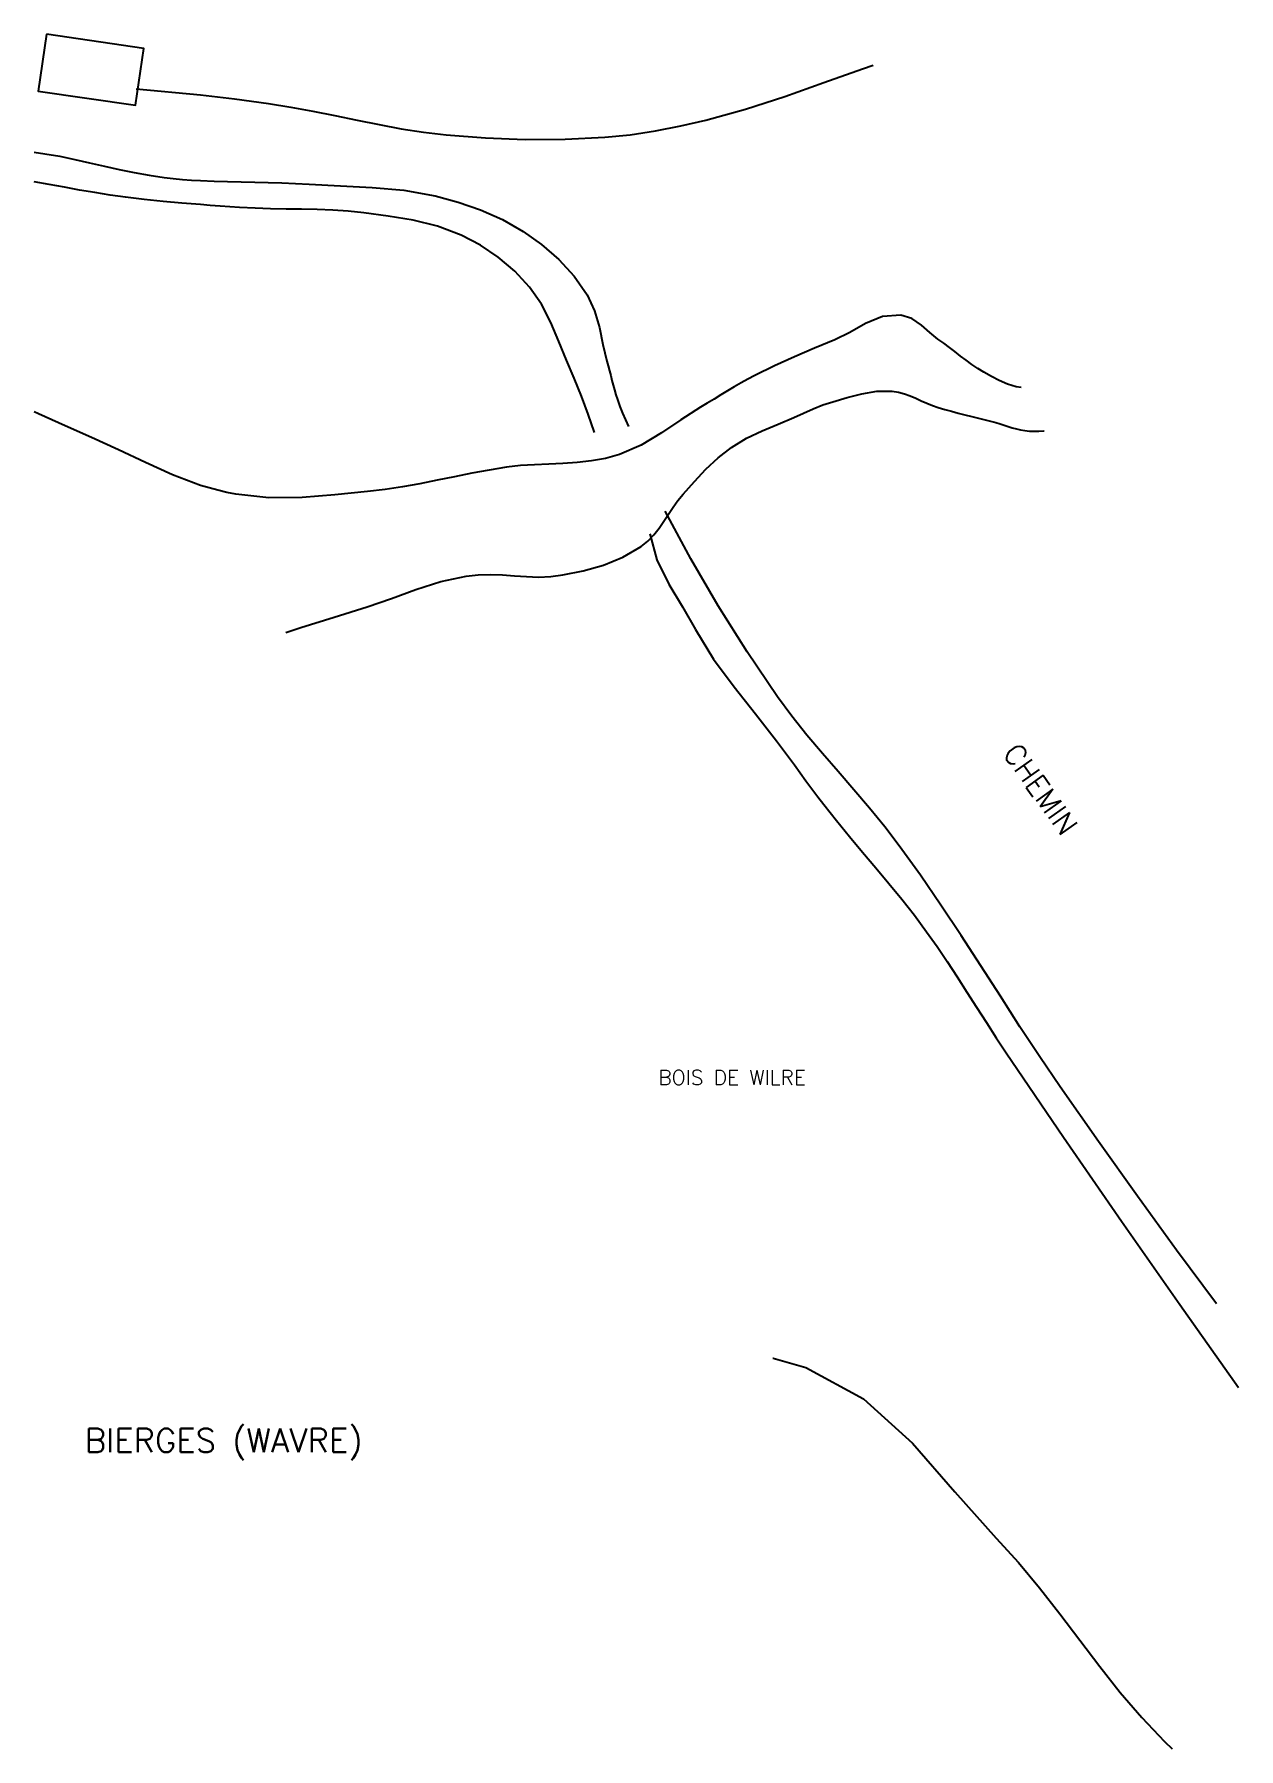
# Model space of a CAD drawing. Header units: millimetres. Extents: x 164000 to 165001, y 157998 to 159001.
# Drawn here: x 164000 to 164101.4, y 158478.2 to 158622.6 of the extents above; entities that cross this region are included whole.
import ezdxf
from ezdxf.enums import TextEntityAlignment as Align

# ---------------------------------------------------------------- set-up
doc = ezdxf.new("R2010")
doc.units = ezdxf.units.MM
for name, color, linetype in [('W0071', 7, 'CONTINUOUS'), ('W0104', 1, 'CONTINUOUS'), ('W0211', 2, 'CONTINUOUS'), ('W0214', 2, 'CONTINUOUS'), ('W0515', 5, 'CONTINUOUS'), ('W0980', 7, 'CONTINUOUS'), ('W0983', 7, 'CONTINUOUS'), ('W0989', 7, 'CONTINUOUS')]:
    doc.layers.add(name, color=color, linetype=linetype)
doc.styles.get("Standard").update_dxf_attribs({"font": 'romans.shx', "width": 0.85})

msp = doc.modelspace()

# ---------------------------------------------------------------- linework, layer by layer
at = {"layer": 'W0071'}
for points in [[(164000, 158612.63), (164000.89, 158612.5), (164002.15, 158612.28), (164003.41, 158612.02), (164004.66, 158611.74), (164005.91, 158611.46), (164007.16, 158611.17), (164008.41, 158610.91), (164009.68, 158610.68), (164010.95, 158610.5), (164011.71, 158610.42), (164012.47, 158610.34), (164013.24, 158610.28), (164014, 158610.24)], [(164014, 158608.21), (164012.42, 158608.34), (164010.84, 158608.48), (164009.26, 158608.65), (164007.68, 158608.83), (164006.39, 158609.01), (164005.1, 158609.22), (164003.82, 158609.44), (164002.54, 158609.68), (164001.25, 158609.91), (164000, 158610.12)], [(164014, 158610.24), (164015.14, 158610.19), (164016.28, 158610.15), (164017.43, 158610.13), (164018.57, 158610.11), (164019.71, 158610.08), (164020.86, 158610.05), (164022, 158610), (164023.14, 158609.93), (164025.79, 158609.79), (164028.46, 158609.66), (164031.13, 158609.42), (164033.76, 158608.94), (164035.69, 158608.42), (164037.59, 158607.78), (164039.43, 158606.97), (164041.18, 158605.96), (164042.73, 158604.86), (164044.17, 158603.6), (164045.47, 158602.19), (164046.57, 158600.62), (164047.19, 158599.28), (164047.59, 158597.86), (164047.89, 158596.42), (164048.23, 158595.03), (164048.34, 158594.63), (164048.45, 158594.22), (164048.55, 158593.82), (164048.65, 158593.41), (164048.75, 158593.01), (164048.86, 158592.6), (164048.98, 158592.2), (164049.11, 158591.8), (164049.31, 158591.22), (164049.54, 158590.65), (164049.78, 158590.08), (164050.03, 158589.53)], [(164047.17, 158589.01), (164046.64, 158590.56), (164046.08, 158592.09), (164045.48, 158593.6), (164044.83, 158595.1), (164044.17, 158596.68), (164043.5, 158598.28), (164042.71, 158599.84), (164041.71, 158601.27), (164040.46, 158602.6), (164039.08, 158603.78), (164037.57, 158604.79), (164035.96, 158605.64), (164033.97, 158606.4), (164031.9, 158606.9), (164029.81, 158607.23), (164027.74, 158607.51), (164026.43, 158607.66), (164025.13, 158607.75), (164023.82, 158607.8), (164022.51, 158607.83), (164021.21, 158607.84), (164019.9, 158607.86), (164018.6, 158607.9), (164017.29, 158607.97), (164016.47, 158608.02), (164015.65, 158608.08), (164014.82, 158608.14), (164014, 158608.21)], [(164099.55, 158515.64), (164096.2, 158520.16), (164092.9, 158524.72), (164089.63, 158529.3), (164086.41, 158533.91), (164084.69, 158536.43), (164083.01, 158538.98), (164081.36, 158541.54), (164079.71, 158544.11), (164078.05, 158546.67), (164076.36, 158549.22), (164074.63, 158551.73), (164072.85, 158554.21), (164071.62, 158555.82), (164070.33, 158557.39), (164069.02, 158558.93), (164067.69, 158560.46), (164066.37, 158561.99), (164065.07, 158563.54), (164063.81, 158565.13), (164062.6, 158566.76), (164060.03, 158570.54), (164057.59, 158574.41), (164055.29, 158578.37), (164053.12, 158582.4)], [(164051.83, 158580.49), (164052.44, 158578.3), (164053.44, 158576.26), (164054.59, 158574.33), (164055.69, 158572.43), (164057.2, 158569.94), (164058.93, 158567.6), (164060.74, 158565.33), (164062.52, 158563.05), (164063.02, 158562.39), (164063.51, 158561.71), (164064.01, 158561.04), (164064.5, 158560.36), (164064.99, 158559.69), (164065.49, 158559.01), (164065.99, 158558.34), (164066.5, 158557.68), (164067.56, 158556.33), (164068.65, 158555), (164069.75, 158553.68), (164070.86, 158552.36), (164071.96, 158551.04), (164073.05, 158549.71), (164074.12, 158548.36), (164075.15, 158546.98), (164076.04, 158545.73), (164076.89, 158544.47), (164077.73, 158543.19), (164078.55, 158541.9), (164079.36, 158540.61), (164080.18, 158539.32), (164081.01, 158538.04), (164081.85, 158536.77), (164086.68, 158529.68), (164091.55, 158522.61), (164096.47, 158515.58), (164101.43, 158508.59)]]:
    msp.add_lwpolyline(points, dxfattribs=at)
at = {"layer": 'W0104'}
msp.add_lwpolyline([(164001.02, 158622.56), (164000.33, 158617.77), (164008.52, 158616.59), (164009.22, 158621.37)], close=True, dxfattribs=at)
at = {"layer": 'W0211'}
msp.add_lwpolyline([(164062.2, 158511.05), (164062.22, 158511.05), (164064.98, 158510.29), (164069.84, 158507.63), (164073.96, 158503.9), (164077.53, 158499.81), (164081.02, 158495.91), (164082.89, 158493.86), (164084.67, 158491.72), (164086.37, 158489.53), (164088.05, 158487.31), (164089.73, 158485.1), (164091.46, 158482.92), (164093.27, 158480.81), (164095.19, 158478.79), (164095.83, 158478.17)], dxfattribs=at)
at = {"layer": 'W0214'}
for points in [[(164014, 158617.45), (164015.43, 158617.29), (164016.86, 158617.11), (164018.29, 158616.93), (164019.72, 158616.73), (164021.6, 158616.43), (164023.46, 158616.08), (164025.32, 158615.71), (164027.18, 158615.32), (164029.04, 158614.95), (164030.91, 158614.6), (164032.79, 158614.31), (164034.68, 158614.09), (164038.01, 158613.83), (164041.35, 158613.7), (164044.7, 158613.71), (164048.04, 158613.88), (164050.19, 158614.1), (164052.33, 158614.42), (164054.45, 158614.84), (164056.56, 158615.32), (164059.91, 158616.25), (164063.21, 158617.33), (164066.48, 158618.49), (164069.76, 158619.64), (164070.64, 158619.95)], [(164008.57, 158617.96), (164014, 158617.45)]]:
    msp.add_lwpolyline(points, dxfattribs=at)
at = {"layer": 'W0515'}
for points in [[(164083.12, 158592.8), (164082.68, 158592.86), (164081.96, 158593.09), (164081.27, 158593.39), (164080.61, 158593.74), (164079.97, 158594.1), (164079.46, 158594.42), (164078.97, 158594.75), (164078.48, 158595.1), (164078.01, 158595.46), (164077.54, 158595.83), (164077.07, 158596.19), (164076.59, 158596.54), (164076.1, 158596.89), (164075.42, 158597.44), (164074.71, 158598.07), (164073.9, 158598.62), (164072.98, 158598.9), (164071.44, 158598.78), (164069.99, 158598.2), (164068.67, 158597.45), (164067.42, 158596.82), (164065.72, 158596.12), (164064.02, 158595.4), (164062.34, 158594.64), (164060.69, 158593.83), (164060.1, 158593.52), (164059.52, 158593.2), (164058.95, 158592.86), (164058.38, 158592.52), (164057.81, 158592.18), (164057.25, 158591.83), (164056.68, 158591.49), (164056.11, 158591.15), (164054.46, 158590.1), (164052.82, 158588.98), (164051.11, 158587.95), (164049.28, 158587.16), (164048.11, 158586.84), (164046.92, 158586.62), (164045.72, 158586.48), (164044.52, 158586.41), (164043.33, 158586.36), (164042.14, 158586.31), (164040.95, 158586.23), (164039.77, 158586.09), (164038.3, 158585.86), (164036.84, 158585.59), (164035.39, 158585.3), (164033.94, 158585), (164032.48, 158584.71), (164031.02, 158584.44), (164029.55, 158584.22), (164028.07, 158584.04), (164025.32, 158583.77), (164022.55, 158583.55), (164019.75, 158583.52), (164016.96, 158583.82), (164016.21, 158583.97), (164015.47, 158584.15), (164014.73, 158584.35), (164014, 158584.57)], [(164021.19, 158572.19), (164022.46, 158572.59), (164025.25, 158573.46), (164028.04, 158574.33), (164030.09, 158575.04), (164032.14, 158575.79), (164034.23, 158576.46), (164036.36, 158576.93), (164037.38, 158577.04), (164038.4, 158577.06), (164039.42, 158577.02), (164040.44, 158576.95), (164041.45, 158576.88), (164042.47, 158576.85), (164043.5, 158576.89), (164044.52, 158577.02), (164046.23, 158577.37), (164047.93, 158577.85), (164049.58, 158578.51), (164051.12, 158579.42), (164051.68, 158579.88), (164052.17, 158580.41), (164052.62, 158580.97), (164053.03, 158581.56), (164053.41, 158582.14), (164053.8, 158582.73), (164054.21, 158583.3), (164054.66, 158583.84), (164055.61, 158584.88), (164056.57, 158585.92), (164057.6, 158586.9), (164058.71, 158587.77), (164059.97, 158588.53), (164061.29, 158589.16), (164062.64, 158589.72), (164063.98, 158590.29), (164064.78, 158590.65), (164065.59, 158591.01), (164066.41, 158591.34), (164067.25, 158591.61), (164068.46, 158591.96), (164069.7, 158592.28), (164070.97, 158592.49), (164072.26, 158592.5), (164072.78, 158592.43), (164073.28, 158592.29), (164073.77, 158592.12), (164074.24, 158591.92), (164074.7, 158591.7), (164075.17, 158591.49), (164075.64, 158591.3), (164076.12, 158591.13), (164076.68, 158590.96), (164077.24, 158590.81), (164077.81, 158590.66), (164078.38, 158590.51), (164078.95, 158590.37), (164079.52, 158590.23), (164080.08, 158590.09), (164080.65, 158589.94), (164080.99, 158589.85), (164081.34, 158589.74), (164081.68, 158589.63), (164082.02, 158589.53), (164082.36, 158589.42), (164082.71, 158589.33), (164083.06, 158589.25), (164083.41, 158589.19), (164083.81, 158589.14), (164084.21, 158589.12), (164084.61, 158589.12), (164085.01, 158589.16), (164085.05, 158589.16)], [(164014, 158584.57), (164011.65, 158585.45), (164009.36, 158586.48), (164007.1, 158587.56), (164004.83, 158588.6), (164002.59, 158589.58), (164000.36, 158590.59), (164000, 158590.77)]]:
    msp.add_lwpolyline(points, dxfattribs=at)

# ---------------------------------------------------------------- texts
at = {"layer": 'W0980'}
msp.add_text('BIERGES (WAVRE)', height=2, dxfattribs=at).set_placement((164015.95, 158503.99), align=Align.MIDDLE)
at = {"layer": 'W0983'}
msp.add_text('BOIS DE WILRE', height=1.25, dxfattribs=at).set_placement((164058.77, 158534.7), align=Align.MIDDLE_CENTER)
at = {"layer": 'W0989'}
msp.add_text('CHEMIN', height=1.75, rotation=305.3661, dxfattribs=at).set_placement((164081.5, 158562.01))

doc.saveas('drawing.dxf')
